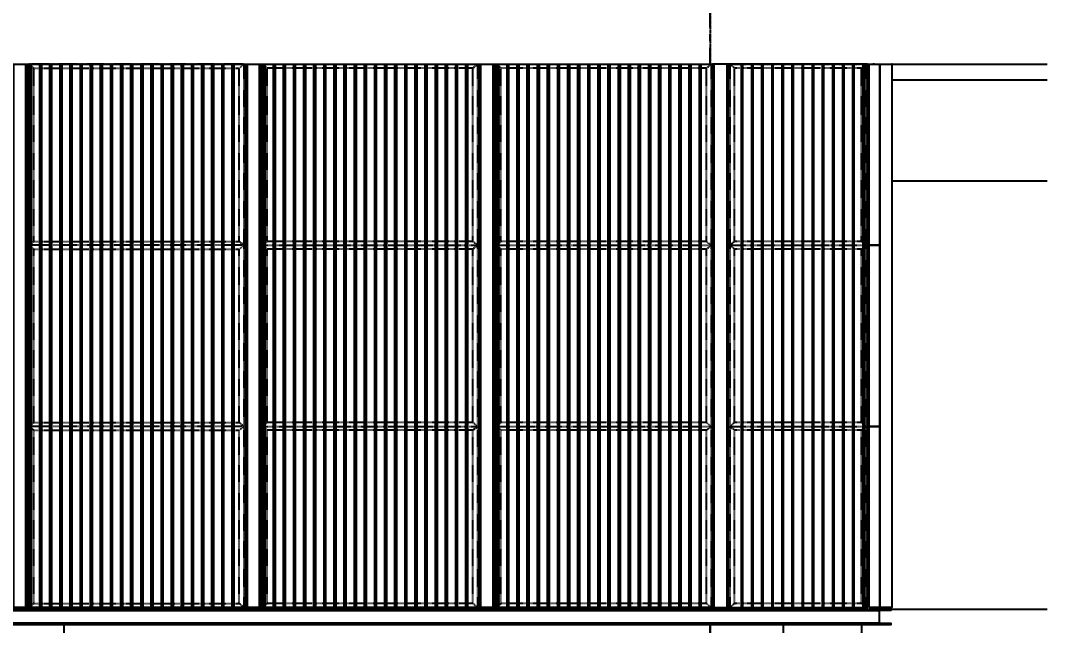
# Model space of a CAD drawing. Header units: millimetres. Extents: x -4391136 to -1798569, y -886572 to -291056.
# Drawn here: x -2118589 to -2111995, y -384595 to -380710 of the extents above; entities that cross this region are included whole.
import ezdxf
from ezdxf.enums import TextEntityAlignment as Align

# ---------------------------------------------------------------- set-up
doc = ezdxf.new("R2010")
doc.units = ezdxf.units.MM
for name, pattern in [('ACM_Grid2', [9, 6, -1, 1, -1]), ('CENTER', [50.8, 31.75, -6.35, 6.35, -6.35]), ('HIDDEN', [0.375, 0.25, -0.125]), ('HIDDEN2', [4.7625, 3.175, -1.5875]), ('TA_GL_000.70000', [1.925, 0.7, -0.175, 0.175, -0.175, 0.7]), ('TA_GL_005.00000', [13.75, 5, -1.25, 1.25, -1.25, 5]), ('TA_HL_001.00000', [6.5, 3.55, -2.95]), ('Xref-C-1-PP17-AR-2214-01-B$0$DPA_Grid _ Level 100', [10, 5.5, -1.6, 1.3, -1.6])]:
    doc.linetypes.add(name, pattern=pattern)
doc.layers.get('Defpoints').update_dxf_attribs({"color": 250})
doc.layers.add('000 - 0_HIDE_OBJ_FRAMING_DEF_DIMS', color=250, linetype='Continuous', plot=False)
for name, color, linetype in [('000 - 0_SYM_DWG_GRID-BUBBLE_MAIN_COLOR_1', 1, 'Continuous'), ('000 - 0_SYM_DWG_GRIDLINE_MAIN_COLOR_251', 251, 'Continuous'), ('000 - GRID', 251, 'CENTER'), ('010 - ASPG_EXTR_MAIN_COLOR_2', 2, 'Continuous'), ('010 - ASPG_EXTR_WIPEOUT_', 250, 'Continuous'), ('010 - ASPG_FRAMING_MAIN_COLOR_1', 1, 'Continuous'), ('010 - ASPG_FRAMING_MAIN_COLOR_2', 2, 'Continuous'), ('010 - ASPG_FRAMING_SUB_COLOR_2', 2, 'Continuous'), ('010 - ASPG_FRAMING_WIPEOUT_', 250, 'Continuous'), ('_[-125x65x6x8', 3, 'Continuous'), ('_PLATE-SC', 2, 'Continuous'), ('_PP-Dim', 1, 'Continuous'), ('_SC -100x100x6x8', 1, 'Continuous'), ('_SC-D1', 2, 'Continuous'), ('G-ANNO-HATCH-G251', 7, 'Continuous'), ('Xref-E1-E4$0$E2_Ent2-CRD$0$_Beam', 253, 'Continuous'), ('Xref-E1-E4$0$E2_Ent2-CRD$0$_Col', 253, 'Continuous')]:
    doc.layers.add(name, color=color, linetype=linetype)
doc.layers.add('ACM_Line_Grid Line _Existing__Lw2_', color=252, linetype='ACM_Grid2', lineweight=9)
doc.styles.add('Arial', font='arial.ttf', dxfattribs={"height": 1500})
doc.styles.add('TA', font='', dxfattribs={"height": 4.5})
doc.styles.add('Xref-E1-E4$0$E2_Ent2-CRD$0$Arial', font='arial.ttf', dxfattribs={"height": 300})
doc.styles.get('TA').set_extended_font_data('Cordia New')

# ---------------------------------------------------------------- blocks, each defined once
blk = doc.blocks.new('W-1-PP17-ENT2_REV00_20260526-152612_EX_LOPF-1')
at = {"layer": '000 - 0_HIDE_OBJ_FRAMING_DEF_DIMS', "linetype": 'Xref-C-1-PP17-AR-2214-01-B$0$DPA_Grid _ Level 100'}
blk.add_line((0, 12054.7), (0, -34224.2), dxfattribs=at)
blk = doc.blocks.new('_PL-01')
at = {"layer": 'G-ANNO-HATCH-G251'}
h = blk.add_hatch(dxfattribs=at)
h.set_pattern_fill('AR-CONC', color=250, scale=0.05)
h.set_pattern_definition([(50, (-178564.836, -85577.109), (9.10923345, -0.79695428), [0.9525, -10.4775]), (355, (-178564.836, -85577.109), (-1.76217107, 9.55284226), [0.762, -8.3820292]), (100.4514447, (-178564.077, -85577.176), (7.34706235, 8.7558876), [0.80950044, -8.90451223]), (46.1842, (-178564.836, -85574.569), (13.55395204, -2.1021164), [1.42875, -15.71625]), (96.6355576, (-178563.706, -85574.744), (11.8702067, 12.3713062), [1.2142512, -13.3567804]), (351.184151, (-178564.836, -85574.57), (11.8702067, 12.3713062), [1.1429984, -12.5729866]), (21, (-178563.566, -85575.204), (7.58071956, -5.1132599), [0.9525, -10.4775]), (326, (-178563.566, -85575.204), (3.0901014, 9.2093983), [0.762, -8.382]), (71.451445, (-178562.934, -85575.63), (10.67082096, 4.09613844), [0.80950044, -8.9044969]), (37.5, (-178564.8358, -85577.1093), (0.15443016, 4.227751944), [0, -8.2804, 0, -8.509, 0, -8.41375]), (7.5, (-178564.836, -85577.1093), (3.34098313, 5.00902874), [0, -4.8514, 0, -8.0899, 0, -3.20675]), (327.5, (-178567.668, -85577.1093), (6.77952976, -0.2864372), [0, -3.175, 0, -9.906, 0, -13.1445]), (317.5, (-178568.938, -85577.1093), (7.40645907, 1.27132455), [0, -4.1275, 0, -6.5786, 0, -9.3345])])
h.paths.add_polyline_path([(70, 0), (-70, 0), (-70, -10), (70, -10)])
h = blk.add_hatch(dxfattribs=at)
h.set_pattern_fill('ANSI32', color=250, scale=0.5, angle=90)
h.set_pattern_definition([(135, (-178371.5467, -85577.1093), (-3.36759605, -3.36759605), []), (135, (-178371.5467, -85574.8643), (-3.36759605, -3.36759605), [])])
h.paths.add_polyline_path([(70, -10), (-70, -10), (-70, -20), (70, -20)])
for points in [[(-70, 0), (70, 0), (70, -10), (-70, -10)], [(-70, -10), (70, -10), (70, -20), (-70, -20)]]:
    blk.add_lwpolyline(points, close=True)
at = {"layer": 'ACM_Line_Grid Line _Existing__Lw2_', "lineweight": 20}
blk.add_line((0, 0), (0, -20), dxfattribs=at)
blk = doc.blocks.new('*U1299')
for p, q in [((-3, 2760.5), (-63, 2760.5)), ((-57.9, 2755.5), (-50, 2755.5)), ((-50, 5.5), (-50, 2755.5)), ((-50, 2755.5), (50, 2755.5)), ((-3, 2755.5), (-3, 2760.5)), ((50, 2755.5), (50, 5.5)), ((-3, 0.5), (-63, 0.5)), ((-57.9, 5.5), (-50, 5.5)), ((-50, 5.5), (50, 5.5)), ((-3, 5.5), (-3, 0.5))]:
    blk.add_line(p, q)
at = {"color": 252}
for p, q in [((-24.8, 2732.1), (-24.8, 2718.8)), ((-24.8, 2732.1), (-23.6, 2730.8)), ((-24.8, 2718.8), (-23.6, 2720.1)), ((-22.4, 2732.1), (-23.6, 2730.8)), ((-23.6, 2730.8), (-23.6, 2720.1)), ((-23.6, 2720.1), (-22.4, 2718.8)), ((-22.4, 2732.1), (-21.2, 2730.8)), ((-22.4, 2732.1), (-22.4, 2718.8)), ((-22.4, 2718.8), (-21.2, 2720.1)), ((-20, 2732.1), (-21.2, 2730.8)), ((-21.2, 2730.8), (-21.2, 2720.1)), ((-21.2, 2720.1), (-20, 2718.8)), ((-20, 2732.1), (-18.8, 2730.8)), ((-20, 2732.1), (-20, 2718.8)), ((-20, 2718.8), (-18.8, 2720.2)), ((-17.6, 2736.3), (-18.8, 2735.5)), ((-18.8, 2735.5), (-18.8, 2715.5)), ((-17.6, 2714.7), (-18.8, 2715.5)), ((-17.6, 2736.3), (-11, 2736.3)), ((-17.6, 2729.1), (-11, 2729.1)), ((-17.6, 2721.9), (-11, 2721.9)), ((-17.6, 2714.7), (-11, 2714.7)), ((-11, 2736.3), (-9.8, 2735.5)), ((-11, 2714.7), (-9.8, 2715.5)), ((-9.8, 2739), (-9.8, 2712)), ((-9.8, 2739), (-8, 2739)), ((-9.8, 2712), (-8, 2712)), ((-8, 2739), (-8, 2712)), ((4, 2712), (4, 2739)), ((5.8, 2739), (4, 2739)), ((5.8, 2712), (4, 2712)), ((5.8, 2712), (5.8, 2739)), ((7, 2736.3), (5.8, 2735.5)), ((7, 2714.7), (5.8, 2715.5)), ((13.6, 2736.3), (7, 2736.3)), ((13.6, 2729.1), (7, 2729.1)), ((13.6, 2721.9), (7, 2721.9)), ((13.6, 2714.7), (7, 2714.7)), ((13.6, 2736.3), (14.8, 2735.5)), ((13.6, 2714.7), (14.8, 2715.5)), ((14.8, 2715.5), (14.8, 2735.5)), ((22.6, 2736.3), (16, 2736.3)), ((22.6, 2729.1), (16, 2729.1)), ((22.6, 2721.9), (16, 2721.9)), ((22.6, 2714.7), (16, 2714.7)), ((22.6, 2736.3), (23.8, 2735.5)), ((22.6, 2714.7), (23.8, 2715.5)), ((23.8, 2715.5), (23.8, 2735.5)), ((25, 2732.1), (23.8, 2730.8)), ((25, 2718.8), (23.8, 2720.2)), ((26.2, 2730.8), (25, 2732.1)), ((25, 2718.8), (25, 2732.1)), ((25, 2718.8), (26.2, 2720.2)), ((27.4, 2732.1), (26.2, 2730.8)), ((26.2, 2720.2), (26.2, 2730.8)), ((27.4, 2718.8), (26.2, 2720.2)), ((28.6, 2730.8), (27.4, 2732.1)), ((27.4, 2718.8), (27.4, 2732.1)), ((27.4, 2718.8), (28.6, 2720.2)), ((29.8, 2732.1), (28.6, 2730.8)), ((28.6, 2730.8), (28.6, 2720.2)), ((29.8, 2718.8), (28.6, 2720.2)), ((29.8, 2718.8), (29.8, 2732.1)), ((-24.8, 28.8), (-24.8, 42.1)), ((-24.8, 42.1), (-23.6, 40.8)), ((-24.8, 28.8), (-23.6, 30.2)), ((-23.6, 40.8), (-22.4, 42.1)), ((-23.6, 30.2), (-23.6, 40.8)), ((-22.4, 28.8), (-23.6, 30.2)), ((-22.4, 42.1), (-21.2, 40.8)), ((-22.4, 28.8), (-22.4, 42.1)), ((-22.4, 28.8), (-21.2, 30.2)), ((-21.2, 40.8), (-20, 42.1)), ((-21.2, 30.2), (-21.2, 40.8)), ((-20, 28.8), (-21.2, 30.2)), ((-20, 42.1), (-18.8, 40.8)), ((-20, 28.8), (-20, 42.1)), ((-20, 28.8), (-18.8, 30.2)), ((-17.6, 46.3), (-18.8, 45.5)), ((-18.8, 25.5), (-18.8, 45.5)), ((-17.6, 24.7), (-18.8, 25.5)), ((-17.6, 46.3), (-11, 46.3)), ((-17.6, 39.1), (-11, 39.1)), ((-17.6, 31.9), (-11, 31.9)), ((-17.6, 24.7), (-11, 24.7)), ((-11, 46.3), (-9.8, 45.5)), ((-11, 24.7), (-9.8, 25.5)), ((-9.8, 22), (-9.8, 49)), ((-9.8, 49), (-8, 49)), ((-9.8, 22), (-8, 22)), ((-8, 22), (-8, 49)), ((4, 49), (4, 22)), ((5.8, 49), (4, 49)), ((5.8, 22), (4, 22)), ((5.8, 49), (5.8, 22)), ((7, 46.3), (5.8, 45.5)), ((7, 24.7), (5.8, 25.5)), ((13.6, 46.3), (7, 46.3)), ((13.6, 39.1), (7, 39.1)), ((13.6, 31.9), (7, 31.9)), ((13.6, 24.7), (7, 24.7)), ((13.6, 46.3), (14.8, 45.5)), ((13.6, 24.7), (14.8, 25.5)), ((14.8, 45.5), (14.8, 25.5)), ((22.6, 46.3), (16, 46.3)), ((22.6, 39.1), (16, 39.1)), ((22.6, 31.9), (16, 31.9)), ((22.6, 24.7), (16, 24.7)), ((22.6, 46.3), (23.8, 45.5)), ((22.6, 24.7), (23.8, 25.5)), ((23.8, 45.5), (23.8, 25.5)), ((25, 42.1), (23.8, 40.8)), ((25, 28.8), (23.8, 30.2)), ((25, 42.1), (26.2, 40.8)), ((25, 42.1), (25, 28.8)), ((26.2, 30.1), (25, 28.8)), ((27.4, 42.1), (26.2, 40.8)), ((26.2, 40.8), (26.2, 30.1)), ((27.4, 28.8), (26.2, 30.1)), ((27.4, 42.1), (28.6, 40.8)), ((27.4, 42.1), (27.4, 28.8)), ((28.6, 30.1), (27.4, 28.8)), ((29.8, 42.1), (28.6, 40.8)), ((28.6, 30.1), (28.6, 40.8)), ((29.8, 28.8), (28.6, 30.1)), ((29.8, 42.1), (29.8, 28.8))]:
    blk.add_line(p, q, dxfattribs=at)
at = {"color": 1, "linetype": 'HIDDEN'}
for p, q in [((-8, 2750.5), (-8, 2705.6)), ((-3, 2755.5), (-3, 5.5)), ((3, 5.5), (3, 2755.5)), ((-8, 10.5), (-8, 55.3))]:
    blk.add_line(p, q, dxfattribs=at)
at = {"color": 252}
for points in [[(-17.6, 2736.3, 0.325), (-17.6, 2729.1, 0.325), (-17.6, 2721.9, 0.325), (-17.6, 2714.7, 0.325)], [(-11, 2736.3, -0.325), (-11, 2729.1, -0.325), (-11, 2721.9, -0.325), (-11, 2714.7, -0.325)], [(7, 2714.7, -0.325), (7, 2721.9, -0.325), (7, 2729.1, -0.325), (7, 2736.3, -0.325)], [(13.6, 2714.7, 0.325), (13.6, 2721.9, 0.325), (13.6, 2729.1, 0.325), (13.6, 2736.3, 0.325)], [(22.6, 2714.7, 0.325), (22.6, 2721.9, 0.325), (22.6, 2729.1, 0.325), (22.6, 2736.3, 0.325)], [(-17.6, 24.7, -0.325), (-17.6, 31.9, -0.325), (-17.6, 39.1, -0.325), (-17.6, 46.3, -0.325)], [(-11, 24.7, 0.325), (-11, 31.9, 0.325), (-11, 39.1, 0.325), (-11, 46.3, 0.325)], [(7, 46.3, 0.325), (7, 39.1, 0.325), (7, 31.9, 0.325), (7, 24.7, 0.325)], [(13.6, 46.3, -0.325), (13.6, 39.1, -0.325), (13.6, 31.9, -0.325), (13.6, 24.7, -0.325)], [(22.6, 46.3, -0.325), (22.6, 39.1, -0.325), (22.6, 31.9, -0.325), (22.6, 24.7, -0.325)]]:
    blk.add_lwpolyline(points, format="xyb", dxfattribs=at)
for points in [[(16, 2736.3, 0.325), (16, 2729.1, 0.325), (16, 2721.9, 0.325), (16, 2714.7), (14.8, 2715.5), (14.8, 2735.5)], [(16, 24.7, -0.325), (16, 31.9, -0.325), (16, 39.1, -0.325), (16, 46.3), (14.8, 45.5), (14.8, 25.5)]]:
    blk.add_lwpolyline(points, format="xyb", close=True, dxfattribs=at)
for centre, start, end in [((-57.2, 2761.4), 188.47924, 263.15021), ((-57.2, -0.4), 96.84979, 171.52076)]:
    blk.add_arc(centre, 5.91, start, end)
for centre, radius, start, end in [((-18.3, 2725.5), 9.29, 134.32225, 225.67775), ((71.5, 2721.4), 47.7, 178.49035, 181.50965), ((23.3, 2725.5), 9.29, 314.32225, 45.67775), ((-18.3, 35.5), 9.29, 134.32225, 225.67775), ((71.5, 39.5), 47.7, 178.49035, 181.50965), ((23.3, 35.5), 9.29, 314.32225, 45.67775)]:
    blk.add_arc(centre, radius, start, end, dxfattribs=at)
at = {"color": 1, "linetype": 'HIDDEN'}
for centre, radius, start, end in [((-13, 2750.5), 5, 0, 90), ((-2.1, 2706.3), 5.91, 186.84979, 261.52076), ((-13, 10.5), 5, 270, 0), ((-2.1, 54.6), 5.91, 98.47924, 173.15021)]:
    blk.add_arc(centre, radius, start, end, dxfattribs=at)
at = {"layer": 'Defpoints'}
blk.add_line((0, 2760.5), (0, 0.5), dxfattribs=at)
blk = doc.blocks.new('*U1306')
at = {"color": 253, "linetype": 'HIDDEN2', "ltscale": 0.5}
blk.add_line((-774.3, -26.5), (-7744.3, -26.5), dxfattribs=at)
blk.add_lwpolyline([(-774.3, 32.5), (-7744.3, 32.5), (-7744.3, -32.5), (-774.3, -32.5)], close=True)
blk = doc.blocks.new('*U1308')
at = {"color": 253, "linetype": 'HIDDEN2', "ltscale": 0.5}
blk.add_line((-6944.3, -26.5), (-7744.3, -26.5), dxfattribs=at)
blk.add_lwpolyline([(-6944.3, 32.5), (-7744.3, 32.5), (-7744.3, -32.5), (-6944.3, -32.5)], close=True)
blk = doc.blocks.new('_SC-D1')
blk.add_line((3, -36), (-3, -36))
for points in [[(-50, 0), (50, 0), (50, -6), (-50, -6)], [(-3, -6), (3, -6), (3, -106), (-3, -106)]]:
    blk.add_lwpolyline(points, close=True)
blk = doc.blocks.new('W-1-PP17-ENT2_REV00_20260527-020919_ELEVATION_2_ST')
at = {"layer": 'Xref-E1-E4$0$E2_Ent2-CRD$0$_Beam'}
for p, q in [((-7800, 114740), (-730, 114740)), ((-430, 114740), (470, 114740)), ((-7800, 114140), (-730, 114140)), ((-430, 114140), (470, 114140)), ((-4150, 111340), (470, 111340))]:
    blk.add_line(p, q, dxfattribs=at)
at = {"layer": 'Xref-E1-E4$0$E2_Ent2-CRD$0$_Beam', "lineweight": -3}
blk.add_line((-7800, 114740), (-742.7, 114740), dxfattribs=at)
at = {"layer": 'Xref-E1-E4$0$E2_Ent2-CRD$0$_Col'}
blk.add_line((470, 114740), (970, 114740), dxfattribs=at)
for points in [[(-730, 114740), (-430, 114740), (-430, 111340), (-730, 111340)], [(-4750, 106090), (-4150, 106090), (-4150, 111340), (-4750, 111340)]]:
    blk.add_lwpolyline(points, close=True, dxfattribs=at)
blk.add_lwpolyline([(970, 114740), (970, 102190), (470, 102190), (470, 114740)], dxfattribs=at)
at = {"layer": '_[-125x65x6x8', "color": 2}
for name, p in [('*U1306', (-5.7, 113490)), ('*U1308', (7364.3, 113490)), ('*U1306', (-5.7, 111990)), ('*U1308', (7364.3, 111990))]:
    blk.add_blockref(name, p, dxfattribs=at)
at = {"layer": '_PLATE-SC'}
for p in [(-3230, 114140), (-1030, 114140), (-130, 114140), (170, 114140)]:
    blk.add_blockref('_PL-01', p, dxfattribs=at)
at = {"layer": '_PLATE-SC', "xscale": -1, "rotation": 180}
for p in [(-3230, 111340), (-1030, 111340), (-130, 111340), (170, 111340)]:
    blk.add_blockref('_PL-01', p, dxfattribs=at)
at = {"layer": '_SC -100x100x6x8'}
for p in [(-3230, 111359.5), (-1030, 111359.5), (-130, 111359.5), (170, 111359.5)]:
    blk.add_blockref('*U1299', p, dxfattribs=at)
at = {"layer": '_SC-D1'}
for p in [(-3230, 113457.5), (-1030, 113457.5), (-130, 113457.5), (170, 113457.5), (-3230, 111957.5), (-1030, 111957.5), (-130, 111957.5), (170, 111957.5)]:
    blk.add_blockref('_SC-D1', p, dxfattribs=at)
at = {"layer": 'Defpoints', "lineweight": -3, "style": 'Xref-E1-E4$0$E2_Ent2-CRD$0$Arial'}
for s, p in [('C52', (700.4, 114501.4)), ('B52', (-3966.5, 114433.9)), ('B52', (-46.1, 114433.9)), ('C58', (-975.1, 113006.7))]:
    blk.add_text(s, height=150, dxfattribs=at).set_placement(p, align=Align.MIDDLE_CENTER)
blk = doc.blocks.new('*U1512')
at = {"layer": '000 - 0_SYM_DWG_GRIDLINE_MAIN_COLOR_251', "color": 0, "linetype": 'ByBlock', "ltscale": 5}
blk.add_line((20, 0), (-354.52, 0), dxfattribs=at)
at = {"style": 'TA', "flags": 1}
blk.add_attdef('LOCATION', (6, -6), '', height=4.5, rotation=270, dxfattribs=at)
at = {"layer": '000 - 0_SYM_DWG_GRID-BUBBLE_MAIN_COLOR_1', "style": 'Arial'}
blk.add_attdef('GRID-HEAD', text='', height=4, rotation=90, dxfattribs=at).set_placement((63.75, 0), align=Align.MIDDLE_CENTER)
blk = doc.blocks.new('*U2335')
at = {"layer": '000 - 0_SYM_DWG_GRIDLINE_MAIN_COLOR_251', "color": 0, "linetype": 'ByBlock', "ltscale": 5}
blk.add_line((20, 0), (-573.796, 0), dxfattribs=at)
at = {"layer": '000 - 0_SYM_DWG_GRIDLINE_MAIN_COLOR_251', "color": 3}
blk.add_point((-553.796, 0), dxfattribs=at)
at = {"style": 'TA', "flags": 1}
blk.add_attdef('LOCATION', (6, -6), '', height=4.5, rotation=270, dxfattribs=at)
blk = doc.blocks.new('W-1-PP17-ENT2_REV00_20260527-020919_ELEVATION_2_DIMS')
at = {"layer": '000 - 0_SYM_DWG_GRIDLINE_MAIN_COLOR_251', "linetype": 'TA_GL_005.00000', "xscale": 50, "yscale": 50, "zscale": 50, "rotation": 180}
for p in [(-26525, 114840), (-26525, 114740), (-26525, 114090), (-26525, 111340)]:
    blk.add_blockref('*U2335', p, dxfattribs=at)
at = {"layer": '000 - GRID', "linetype": 'TA_GL_000.70000', "xscale": 50.00000000000038, "yscale": 50.00000000000038, "zscale": 50.00000000000038, "rotation": 270}
blk.add_blockref('*U1512', (0, 101070), dxfattribs=at)
blk = doc.blocks.new('*U2044')
blk.add_wipeout([(50, 0), (1450, 0), (1450, 3490), (50, 3490)]).dxf.layer = '010 - ASPG_EXTR_WIPEOUT_'
at = {"layer": '010 - ASPG_EXTR_MAIN_COLOR_2'}
for points in [[(125, 0), (135.2, 0), (135.2, 3490), (125, 3490)], [(190, 0), (200.2, 0), (200.2, 3490), (190, 3490)], [(255, 0), (265.2, 0), (265.2, 3490), (255, 3490)], [(320, 0), (330.2, 0), (330.2, 3490), (320, 3490)], [(385, 0), (395.2, 0), (395.2, 3490), (385, 3490)], [(450, 0), (460.2, 0), (460.2, 3490), (450, 3490)], [(515, 0), (525.2, 0), (525.2, 3490), (515, 3490)], [(580, 0), (590.2, 0), (590.2, 3490), (580, 3490)], [(645, 0), (655.2, 0), (655.2, 3490), (645, 3490)], [(710, 0), (720.2, 0), (720.2, 3490), (710, 3490)], [(775, 0), (785.2, 0), (785.2, 3490), (775, 3490)], [(840, 0), (850.2, 0), (850.2, 3490), (840, 3490)], [(905, 0), (915.2, 0), (915.2, 3490), (905, 3490)], [(970, 0), (980.2, 0), (980.2, 3490), (970, 3490)], [(1035, 0), (1045.2, 0), (1045.2, 3490), (1035, 3490)], [(1100, 0), (1110.2, 0), (1110.2, 3490), (1100, 3490)], [(1165, 0), (1175.2, 0), (1175.2, 3490), (1165, 3490)], [(1230, 0), (1240.2, 0), (1240.2, 3490), (1230, 3490)], [(1295, 0), (1305.2, 0), (1305.2, 3490), (1295, 3490)], [(1360, 0), (1370.2, 0), (1370.2, 3490), (1360, 3490)]]:
    blk.add_lwpolyline(points, close=True, dxfattribs=at)
at = {"layer": '010 - ASPG_FRAMING_SUB_COLOR_2'}
blk.add_lwpolyline([(50, 0), (1450, 0), (1450, 3490), (50, 3490)], close=True, dxfattribs=at)
for points in [[(-50, 0), (50, 0), (50, 3490), (-50, 3490)], [(1450, 0), (1550, 0), (1550, 3490), (1450, 3490)]]:
    blk.add_wipeout(points).dxf.layer = '010 - ASPG_EXTR_WIPEOUT_'
at = {"layer": '010 - ASPG_EXTR_MAIN_COLOR_2'}
blk.add_lwpolyline([(1425, 0), (1435.2, 0), (1435.2, 3490), (1425, 3490)], close=True, dxfattribs=at)
at = {"layer": '010 - ASPG_FRAMING_MAIN_COLOR_1'}
for points in [[(-50, 0), (-40, 0), (-40, 3490), (-50, 3490)], [(40, 0), (50, 0), (50, 3490), (40, 3490)], [(1450, 0), (1460, 0), (1460, 3490), (1450, 3490)], [(1540, 0), (1550, 0), (1550, 3490), (1540, 3490)]]:
    blk.add_lwpolyline(points, close=True, dxfattribs=at)
at = {"layer": '010 - ASPG_FRAMING_SUB_COLOR_2'}
for points in [[(-50, 0), (50, 0), (50, 3490), (-50, 3490)], [(1450, 0), (1550, 0), (1550, 3490), (1450, 3490)]]:
    blk.add_lwpolyline(points, close=True, dxfattribs=at)
blk = doc.blocks.new('*U2072')
blk.add_wipeout([(0, -40), (20933, -40), (20933, 40), (0, 40)]).dxf.layer = '010 - ASPG_FRAMING_WIPEOUT_'
at = {"layer": '010 - ASPG_FRAMING_MAIN_COLOR_2'}
blk.add_lwpolyline([(0, -40), (20933, -40), (20933, 40), (0, 40)], close=True, dxfattribs=at)
for points in [[(-75, 40), (21008, 40), (21008, 50), (-75, 50)], [(-75, -50), (21008, -50), (21008, -40), (-75, -40)]]:
    blk.add_wipeout(points).dxf.layer = '010 - ASPG_FRAMING_WIPEOUT_'
at = {"layer": '010 - ASPG_FRAMING_MAIN_COLOR_1'}
for points in [[(-75, 40), (21008, 40), (21008, 50), (-75, 50)], [(-75, -50), (21008, -50), (21008, -40), (-75, -40)]]:
    blk.add_lwpolyline(points, close=True, dxfattribs=at)
blk = doc.blocks.new('*U2066')
at = {"layer": '010 - ASPG_EXTR_MAIN_COLOR_2'}
blk.add_lwpolyline([(979, 0), (989.2, 0), (989.2, 3490), (979, 3490)], close=True, dxfattribs=at)
blk.add_wipeout([(50, 0), (945, 0), (945, 3490), (50, 3490)]).dxf.layer = '010 - ASPG_EXTR_WIPEOUT_'
for points in [[(134, 0), (144.2, 0), (144.2, 3490), (134, 3490)], [(199, 0), (209.2, 0), (209.2, 3490), (199, 3490)], [(264, 0), (274.2, 0), (274.2, 3490), (264, 3490)], [(329, 0), (339.2, 0), (339.2, 3490), (329, 3490)], [(394, 0), (404.2, 0), (404.2, 3490), (394, 3490)], [(459, 0), (469.2, 0), (469.2, 3490), (459, 3490)], [(524, 0), (534.2, 0), (534.2, 3490), (524, 3490)], [(589, 0), (599.2, 0), (599.2, 3490), (589, 3490)], [(654, 0), (664.2, 0), (664.2, 3490), (654, 3490)], [(719, 0), (729.2, 0), (729.2, 3490), (719, 3490)], [(784, 0), (794.2, 0), (794.2, 3490), (784, 3490)], [(849, 0), (859.2, 0), (859.2, 3490), (849, 3490)], [(914, 0), (924.2, 0), (924.2, 3490), (914, 3490)]]:
    blk.add_lwpolyline(points, close=True, dxfattribs=at)
at = {"layer": '010 - ASPG_FRAMING_SUB_COLOR_2'}
blk.add_lwpolyline([(50, 0), (945, 0), (945, 3490), (50, 3490)], close=True, dxfattribs=at)
blk.add_wipeout([(-50, 0), (50, 0), (50, 3490), (-50, 3490)]).dxf.layer = '010 - ASPG_EXTR_WIPEOUT_'
at = {"layer": '010 - ASPG_FRAMING_MAIN_COLOR_1'}
for points in [[(-50, 0), (-40, 0), (-40, 3490), (-50, 3490)], [(40, 0), (50, 0), (50, 3490), (40, 3490)]]:
    blk.add_lwpolyline(points, close=True, dxfattribs=at)
at = {"layer": '010 - ASPG_FRAMING_SUB_COLOR_2'}
blk.add_lwpolyline([(-50, 0), (50, 0), (50, 3490), (-50, 3490)], close=True, dxfattribs=at)
blk = doc.blocks.new('*U2046')
blk.add_wipeout([(0, 0), (1163.3, 0), (1163.3, 67.3), (0, 67.3)]).dxf.layer = '010 - ASPG_FRAMING_WIPEOUT_'
blk.add_wipeout([(3490, 67.8), (3490, 144.8), (0, 144.8), (0, 67.8)]).dxf.layer = '010 - ASPG_EXTR_WIPEOUT_'
at = {"layer": '010 - ASPG_EXTR_MAIN_COLOR_2'}
blk.add_lwpolyline([(3490, 69.8), (3490, 144.8), (0, 144.8), (0, 69.8)], close=True, dxfattribs=at)
at = {"layer": '010 - ASPG_FRAMING_SUB_COLOR_2'}
blk.add_lwpolyline([(0, 0), (1163.3, 0), (1163.3, 67.3), (0, 67.3)], close=True, dxfattribs=at)
blk = doc.blocks.new('*U2376')
at = {"layer": '010 - ASPG_FRAMING_MAIN_COLOR_1', "linetype": 'ByBlock'}
for points in [[(0, 0), (0, 1380), (25, 1350), (25, 30), (0, 0)], [(1163.3, 1380), (0, 1380), (25, 1350), (1138.3, 1350)], [(1163.3, 0), (1163.3, 1380), (1138.3, 1350), (1138.3, 30), (1163.3, 0)], [(25, 30), (1138.3, 30), (1163.3, 0), (0, 0), (25, 30)]]:
    blk.add_lwpolyline(points, close=True, dxfattribs=at)
blk = doc.blocks.new('*U2407')
at = {"layer": '010 - ASPG_FRAMING_MAIN_COLOR_1', "linetype": 'ByBlock'}
for points in [[(0, 0), (0, 875), (25, 845), (25, 30), (0, 0)], [(1163.3, 875), (0, 875), (25, 845), (1138.3, 845)], [(1163.3, 0), (1163.3, 875), (1138.3, 845), (1138.3, 30), (1163.3, 0)], [(25, 30), (1138.3, 30), (1163.3, 0), (0, 0), (25, 30)]]:
    blk.add_lwpolyline(points, close=True, dxfattribs=at)
blk = doc.blocks.new('*U2047')
blk.add_wipeout([(0, 0), (1163.3, 0), (1163.3, 67.3), (0, 67.3)]).dxf.layer = '010 - ASPG_FRAMING_WIPEOUT_'
at = {"layer": '010 - ASPG_FRAMING_SUB_COLOR_2'}
blk.add_lwpolyline([(0, 0), (1163.3, 0), (1163.3, 67.3), (0, 67.3)], close=True, dxfattribs=at)

msp = doc.modelspace()

# ---------------------------------------------------------------- block references
at = {"layer": '_PP-Dim'}
msp.add_blockref('W-1-PP17-ENT2_REV00_20260526-152612_EX_LOPF-1', (-2114159.8, -355232.7), dxfattribs=at)

# ---------------------------------------------------------------- next in the draw order: block references
msp.add_blockref('W-1-PP17-ENT2_REV00_20260527-020919_ELEVATION_2_DIMS', (-2114159.8, -495830.4))
msp.add_blockref('W-1-PP17-ENT2_REV00_20260527-020919_ELEVATION_2_ST', (-2114159.8, -495830.4), dxfattribs=at)

# ---------------------------------------------------------------- next in the draw order: block references
at = {"xscale": -1}
msp.add_blockref('*U2044', (-2114094.8, -384480.4), dxfattribs=at)

# ---------------------------------------------------------------- next in the draw order: block references
msp.add_blockref('*U2044', (-2115594.8, -384480.4), dxfattribs=at)

# ---------------------------------------------------------------- next in the draw order: block references
msp.add_blockref('*U2044', (-2117094.8, -384480.4), dxfattribs=at)

# ---------------------------------------------------------------- next in the draw order: block references
msp.add_blockref('*U2044', (-2118594.8, -384480.4), dxfattribs=at)
at = {"linetype": 'TA_HL_001.00000', "yscale": -1, "rotation": 90}
for p in [(-2117034.8, -382153.8), (-2117034.8, -383317.1)]:
    msp.add_blockref('*U2376', p, dxfattribs=at)

# ---------------------------------------------------------------- next in the draw order: block references
at = {"linetype": 'TA_HL_001.00000', "xscale": -1, "yscale": -1, "rotation": 270}
for p in [(-2117154.8, -382153.8), (-2117154.8, -383317.1)]:
    msp.add_blockref('*U2376', p, dxfattribs=at)
at = {"color": 6, "xscale": -1, "rotation": 180}
msp.add_blockref('*U2072', (-2134008.8, -384540.4), dxfattribs=at)

# ---------------------------------------------------------------- next in the draw order: block references
msp.add_blockref('*U2066', (-2114094.8, -384480.4))
at = {"linetype": 'TA_HL_001.00000', "xscale": -1, "yscale": -1, "rotation": 270}
msp.add_blockref('*U2376', (-2117154.8, -384480.4), dxfattribs=at)
at = {"linetype": 'TA_HL_001.00000', "yscale": -1, "rotation": 90}
msp.add_blockref('*U2376', (-2117034.8, -384480.4), dxfattribs=at)

# ---------------------------------------------------------------- next in the draw order: block references
for p in [(-2115534.8, -382153.8), (-2115534.8, -383317.1), (-2115534.8, -384480.4)]:
    msp.add_blockref('*U2376', p, dxfattribs=at)
at = {"linetype": 'TA_HL_001.00000', "xscale": -1, "rotation": 270}
msp.add_blockref('*U2046', (-2113139.8, -384480.4), dxfattribs=at)

# ---------------------------------------------------------------- next in the draw order: block references
at = {"linetype": 'TA_HL_001.00000', "yscale": -1, "rotation": 90}
for p in [(-2114034.8, -382153.8), (-2114034.8, -383317.1), (-2114034.8, -384480.4)]:
    msp.add_blockref('*U2407', p, dxfattribs=at)

# ---------------------------------------------------------------- next in the draw order: block references
at = {"linetype": 'TA_HL_001.00000', "xscale": -1, "rotation": 270}
msp.add_blockref('*U2047', (-2113139.8, -382153.8), dxfattribs=at)

# ---------------------------------------------------------------- next in the draw order: block references
msp.add_blockref('*U2047', (-2113139.8, -383317.1), dxfattribs=at)

# ---------------------------------------------------------------- next in the draw order: block references
msp.add_blockref('*U2047', (-2113139.8, -382153.8), dxfattribs=at)

doc.saveas('drawing.dxf')
